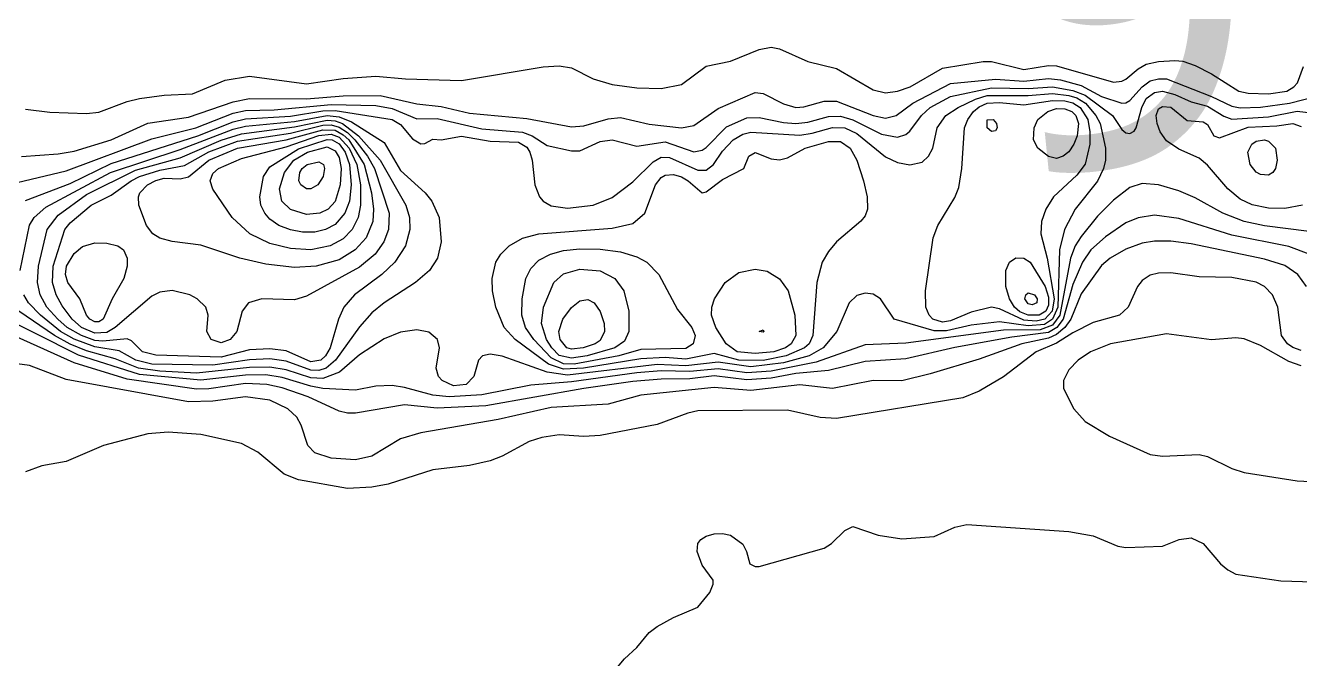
# Model space of a CAD drawing. Extents: x 474277 to 475042, y 254928 to 255625.
# Drawn here: x 474591 to 474614.99, y 255585.52 to 255597.45 of the extents above; entities that cross this region are included whole.
import ezdxf

# ---------------------------------------------------------------- set-up
doc = ezdxf.new("R2010")
doc.units = 0
doc.header["$MEASUREMENT"] = 0
doc.layers.add('BaseMapV2_DTM_export_MonNov09090547073261 — entities', color=1, linetype='CONTINUOUS')
doc.styles.get("Standard").update_dxf_attribs({"font": 'romans.shx'})

msp = doc.modelspace()

# ---------------------------------------------------------------- linework, layer by layer
at = {"layer": 'BaseMapV2_DTM_export_MonNov09090547073261 — entities', "color": 15, "linetype": 'Continuous', "true_color": 0xb7484b}
for points in [[(474591.003, 255595.872, 90.5), (474591.463, 255595.818, 90.5), (474592.153, 255595.794, 90.5), (474592.383, 255595.817, 90.5), (474592.92, 255596.018, 90.5), (474593.15, 255596.075, 90.5), (474593.61, 255596.138, 90.5), (474594.146, 255596.161, 90.5), (474594.76, 255596.417, 90.5), (474595.22, 255596.495, 90.5), (474596.293, 255596.353, 90.5), (474596.983, 255596.453, 90.5), (474597.597, 255596.492, 90.5), (474598.153, 255596.445, 90.5), (474599.207, 255596.416, 90.5), (474600.741, 255596.671, 90.5), (474601.047, 255596.687, 90.5), (474601.277, 255596.651, 90.5), (474601.681, 255596.445, 90.5), (474602.044, 255596.339, 90.5), (474602.504, 255596.276, 90.5), (474602.964, 255596.261, 90.5), (474603.348, 255596.339, 90.5), (474603.808, 255596.684, 90.5), (474604.268, 255596.779, 90.5), (474604.804, 255596.998, 90.5), (474605.034, 255597.038, 90.5), (474605.188, 255597.007, 90.5), (474605.725, 255596.77, 90.5), (474606.261, 255596.64, 90.5), (474606.951, 255596.241, 90.5), (474607.181, 255596.182, 90.5), (474607.411, 255596.21, 90.5), (474607.648, 255596.292, 90.5), (474608.255, 255596.647, 90.5), (474609.022, 255596.769, 90.5), (474609.175, 255596.768, 90.5), (474609.788, 255596.621, 90.5), (474610.248, 255596.695, 90.5), (474610.402, 255596.691, 90.5), (474611.475, 255596.381, 90.5), (474611.629, 255596.401, 90.5), (474611.705, 255596.441, 90.5), (474611.935, 255596.634, 90.5), (474612.089, 255596.722, 90.5), (474612.319, 255596.774, 90.5), (474612.625, 255596.792, 90.5), (474612.779, 255596.776, 90.5), (474613.009, 255596.696, 90.5), (474613.315, 255596.538, 90.5), (474613.828, 255596.215, 90.5), (474614.006, 255596.173, 90.5), (474614.389, 255596.16, 90.5), (474614.731, 255596.215, 90.5), (474614.867, 255596.292, 90.5), (474614.934, 255596.369, 90.5), (474615.046, 255596.675, 90.5)], [(474590.926, 255594.984, 90.75), (474591.616, 255595.031, 90.75), (474591.923, 255595.085, 90.75), (474592.618, 255595.295, 90.75), (474593.303, 255595.609, 90.75), (474594.07, 255595.721, 90.75), (474594.913, 255596.013, 90.75), (474595.22, 255596.072, 90.75), (474596.293, 255596.068, 90.75), (474596.983, 255596.123, 90.75), (474597.674, 255596.132, 90.75), (474598.364, 255595.977, 90.75), (474598.824, 255595.927, 90.75), (474599.36, 255595.801, 90.75), (474600.434, 255595.696, 90.75), (474601.277, 255595.544, 90.75), (474601.507, 255595.558, 90.75), (474601.967, 255595.693, 90.75), (474602.197, 255595.72, 90.75), (474602.734, 255595.589, 90.75), (474603.348, 255595.524, 90.75), (474603.578, 255595.564, 90.75), (474604.038, 255595.886, 90.75), (474604.728, 255596.186, 90.75), (474604.881, 255596.172, 90.75), (474605.264, 255595.972, 90.75), (474605.494, 255595.907, 90.75), (474605.648, 255595.915, 90.75), (474606.031, 255596.022, 90.75), (474606.261, 255596.025, 90.75), (474606.951, 255595.752, 90.75), (474607.181, 255595.702, 90.75), (474607.383, 255595.755, 90.75), (474607.698, 255595.985, 90.75), (474608.408, 255596.357, 90.75), (474609.252, 255596.44, 90.75), (474609.788, 255596.402, 90.75), (474610.248, 255596.45, 90.75), (474610.478, 255596.429, 90.75), (474610.862, 255596.319, 90.75), (474611.245, 255596.114, 90.75), (474611.629, 255595.99, 90.75), (474611.705, 255595.994, 90.75), (474611.782, 255596.039, 90.75), (474612.012, 255596.297, 90.75), (474612.165, 255596.406, 90.75), (474612.319, 255596.446, 90.75), (474612.472, 255596.442, 90.75), (474613.315, 255596.115, 90.75), (474613.699, 255595.929, 90.75), (474613.852, 255595.9, 90.75), (474614.236, 255595.909, 90.75), (474614.783, 255595.985, 90.75), (474615.539, 255596.179, 90.75)], [(474590.849, 255594.497, 91), (474591.769, 255594.714, 91), (474593.38, 255595.319, 91), (474594.209, 255595.525, 91), (474594.913, 255595.797, 91), (474595.143, 255595.852, 91), (474595.68, 255595.861, 91), (474596.753, 255595.961, 91), (474597.597, 255595.944, 91), (474597.904, 255595.889, 91), (474598.364, 255595.694, 91), (474598.747, 255595.698, 91), (474599.59, 255595.507, 91), (474600.357, 255595.44, 91), (474600.534, 255595.372, 91), (474600.817, 255595.193, 91), (474601.277, 255595.088, 91), (474601.431, 255595.092, 91), (474601.814, 255595.266, 91), (474602.044, 255595.299, 91), (474602.504, 255595.178, 91), (474603.041, 255595.257, 91), (474603.578, 255595.07, 91), (474603.731, 255595.1, 91), (474603.808, 255595.153, 91), (474604.191, 255595.544, 91), (474604.574, 255595.711, 91), (474604.804, 255595.72, 91), (474605.264, 255595.625, 91), (474605.494, 255595.607, 91), (474605.725, 255595.629, 91), (474606.108, 255595.737, 91), (474606.338, 255595.744, 91), (474606.568, 255595.675, 91), (474607.105, 255595.402, 91), (474607.411, 255595.347, 91), (474607.565, 255595.399, 91), (474607.641, 255595.461, 91), (474607.859, 255595.755, 91), (474608.025, 255595.906, 91), (474608.408, 255596.111, 91), (474609.175, 255596.275, 91), (474609.865, 255596.264, 91), (474610.325, 255596.297, 91), (474610.708, 255596.227, 91), (474610.938, 255596.136, 91), (474611.456, 255595.755, 91), (474611.629, 255595.489, 91), (474611.705, 255595.426, 91), (474611.782, 255595.415, 91), (474611.859, 255595.46, 91), (474611.898, 255595.525, 91), (474612.007, 255595.908, 91), (474612.089, 255596.072, 91), (474612.242, 255596.19, 91), (474612.395, 255596.211, 91), (474612.625, 255596.153, 91), (474612.932, 255596.013, 91), (474613.239, 255595.933, 91), (474613.545, 255595.741, 91), (474613.699, 255595.689, 91), (474614.389, 255595.729, 91), (474614.926, 255595.836, 91), (474615.769, 255595.735, 91)], [(474591.003, 255594.154, 91.25), (474591.846, 255594.478, 91.25), (474592.613, 255594.852, 91.25), (474594.247, 255595.372, 91.25), (474594.913, 255595.635, 91.25), (474595.143, 255595.694, 91.25), (474595.987, 255595.745, 91.25), (474596.6, 255595.843, 91.25), (474596.83, 255595.847, 91.25), (474597.904, 255595.681, 91.25), (474598.057, 255595.585, 91.25), (474598.287, 255595.316, 91.25), (474598.44, 255595.224, 91.25), (474598.517, 255595.228, 91.25), (474598.67, 255595.307, 91.25), (474598.824, 255595.3, 91.25), (474599.207, 255595.367, 91.25), (474599.744, 255595.274, 91.25), (474600.28, 255595.254, 91.25), (474600.434, 255595.157, 91.25), (474600.494, 255595.065, 91.25), (474600.539, 255594.912, 91.25), (474600.583, 255594.452, 91.25), (474600.671, 255594.222, 91.25), (474600.741, 255594.142, 91.25), (474600.894, 255594.054, 91.25), (474601.201, 255594.009, 91.25), (474601.684, 255594.068, 91.25), (474602.044, 255594.212, 91.25), (474602.427, 255594.507, 91.25), (474602.811, 255594.883, 91.25), (474602.964, 255594.97, 91.25), (474603.118, 255594.962, 91.25), (474603.654, 255594.728, 91.25), (474603.808, 255594.725, 91.25), (474603.948, 255594.835, 91.25), (474604.114, 255595.086, 91.25), (474604.32, 255595.295, 91.25), (474604.498, 255595.403, 91.25), (474604.651, 255595.44, 91.25), (474605.571, 255595.388, 91.25), (474605.801, 255595.42, 91.25), (474606.185, 255595.527, 91.25), (474606.415, 255595.524, 91.25), (474606.645, 255595.416, 91.25), (474607.181, 255594.978, 91.25), (474607.411, 255594.868, 91.25), (474607.641, 255594.824, 91.25), (474607.871, 255594.88, 91.25), (474607.994, 255594.988, 91.25), (474608.075, 255595.142, 91.25), (474608.154, 255595.525, 91.25), (474608.321, 255595.755, 91.25), (474608.548, 255595.908, 91.25), (474608.877, 255596.062, 91.25), (474609.098, 255596.129, 91.25), (474609.865, 255596.131, 91.25), (474610.325, 255596.168, 91.25), (474610.632, 255596.131, 91.25), (474610.785, 255596.086, 91.25), (474610.945, 255595.985, 91.25), (474611.139, 255595.755, 91.25), (474611.221, 255595.602, 91.25), (474611.319, 255595.142, 91.25), (474611.319, 255594.912, 91.25), (474611.286, 255594.758, 91.25), (474611.169, 255594.521, 91.25), (474610.752, 255593.992, 91.25), (474610.548, 255593.608, 91.25), (474610.458, 255593.225, 91.25), (474610.426, 255592.151, 91.25), (474610.325, 255591.923, 91.25), (474610.172, 255591.824, 91.25), (474609.865, 255591.801, 91.25), (474609.328, 255591.872, 91.25), (474608.792, 255591.811, 91.25), (474608.331, 255591.705, 91.25), (474608.101, 255591.707, 91.25), (474607.347, 255591.921, 91.25), (474607.09, 255592.305, 91.25), (474606.951, 255592.396, 91.25), (474606.798, 255592.415, 91.25), (474606.645, 255592.366, 91.25), (474606.498, 255592.228, 91.25), (474606.27, 255591.691, 91.25), (474606.012, 255591.385, 91.25), (474605.747, 255591.231, 91.25), (474605.264, 255591.103, 91.25), (474604.651, 255591.028, 91.25), (474604.038, 255591.115, 91.25), (474603.424, 255591.048, 91.25), (474602.887, 255591.072, 91.25), (474601.201, 255590.873, 91.25), (474600.817, 255590.928, 91.25), (474599.974, 255591.226, 91.25), (474599.744, 255591.263, 91.25), (474599.602, 255591.231, 91.25), (474599.527, 255591.155, 91.25), (474599.441, 255590.848, 91.25), (474599.292, 255590.694, 91.25)], [(474610.179, 255591.921, 91.5), (474610.018, 255591.885, 91.5), (474609.788, 255591.905, 91.5), (474609.328, 255592.119, 91.5), (474609.175, 255592.147, 91.5), (474608.792, 255592.058, 91.5), (474608.408, 255591.893, 91.5), (474608.255, 255591.864, 91.5), (474608.075, 255591.921, 91.5), (474608.002, 255591.998, 91.5), (474607.941, 255592.151, 91.5), (474607.934, 255592.458, 91.5), (474608.079, 255593.455, 91.5), (474608.166, 255593.685, 91.5), (474608.485, 255594.21, 91.5), (474608.562, 255594.398, 91.5), (474608.62, 255594.758, 91.5), (474608.67, 255595.525, 91.5), (474608.73, 255595.678, 91.5), (474608.839, 255595.832, 91.5), (474608.945, 255595.92, 91.5), (474609.098, 255595.984, 91.5), (474609.328, 255595.997, 91.5), (474609.788, 255595.958, 91.5), (474610.325, 255596.036, 91.5), (474610.555, 255596.03, 91.5), (474610.708, 255595.992, 91.5), (474610.844, 255595.908, 91.5), (474610.988, 255595.678, 91.5), (474611.029, 255595.448, 91.5), (474611.028, 255595.218, 91.5), (474610.938, 255594.84, 91.5), (474610.785, 255594.631, 91.5), (474610.342, 255594.222, 91.5), (474610.2, 255593.992, 91.5), (474610.117, 255593.762, 91.5), (474610.107, 255593.531, 91.5), (474610.225, 255593.071, 91.5), (474610.357, 255592.305, 91.5), (474610.321, 255592.075, 91.5), (474610.179, 255591.921, 91.5)], [(474615.025, 255594.068, 91.25), (474614.696, 255594.005, 91.25), (474614.389, 255594.009, 91.25), (474614.082, 255594.072, 91.25), (474613.852, 255594.184, 91.25), (474613.624, 255594.375, 91.25), (474613.239, 255594.819, 91.25), (474613.085, 255594.955, 91.25), (474612.702, 255595.119, 91.25), (474612.472, 255595.278, 91.25), (474612.351, 255595.448, 91.25), (474612.294, 255595.602, 91.25), (474612.276, 255595.755, 91.25), (474612.319, 255595.88, 91.25), (474612.395, 255595.926, 91.25), (474612.549, 255595.911, 91.25), (474612.855, 255595.658, 91.25), (474613.162, 255595.635, 91.25), (474613.239, 255595.587, 91.25), (474613.361, 255595.372, 91.25), (474613.469, 255595.335, 91.25), (474614.006, 255595.538, 91.25), (474614.542, 255595.558, 91.25), (474614.849, 255595.605, 91.25), (474615.002, 255595.55, 91.25)], [(474590.902, 255592.841, 91.5), (474591.079, 255593.689, 91.5), (474591.168, 255593.838, 91.5), (474591.386, 255594.031, 91.5), (474592.603, 255594.682, 91.5), (474593.916, 255595.116, 91.5), (474594.913, 255595.496, 91.5), (474595.143, 255595.553, 91.5), (474596.063, 255595.642, 91.5), (474596.677, 255595.755, 91.5), (474596.907, 255595.73, 91.5), (474597.137, 255595.638, 91.5), (474597.75, 255595.249, 91.5), (474598.057, 255594.722, 91.5), (474598.526, 255594.298, 91.5), (474598.651, 255594.145, 91.5), (474598.787, 255593.838, 91.5), (474598.826, 255593.378, 91.5), (474598.752, 255593.071, 91.5), (474598.604, 255592.841, 91.5), (474598.339, 255592.611, 91.5), (474597.75, 255592.229, 91.5), (474597.52, 255592.042, 91.5), (474597.29, 255591.778, 91.5), (474596.837, 255591.155, 91.5), (474596.659, 255591.001, 91.5)], [(474609.281, 255595.525, 91.75), (474609.252, 255595.466, 91.75), (474609.175, 255595.453, 91.75), (474609.095, 255595.525, 91.75), (474609.098, 255595.675, 91.75), (474609.21, 255595.678, 91.75), (474609.273, 255595.602, 91.75), (474609.281, 255595.525, 91.75)], [(474610.526, 255594.988, 91.75), (474610.402, 255594.947, 91.75), (474610.248, 255594.981, 91.75), (474610.049, 255595.142, 91.75), (474609.966, 255595.295, 91.75), (474609.977, 255595.525, 91.75), (474610.05, 255595.678, 91.75), (474610.234, 255595.832, 91.75), (474610.402, 255595.884, 91.75), (474610.555, 255595.882, 91.75), (474610.687, 255595.832, 91.75), (474610.763, 255595.755, 91.75), (474610.815, 255595.602, 91.75), (474610.79, 255595.372, 91.75), (474610.728, 255595.218, 91.75), (474610.632, 255595.073, 91.75), (474610.526, 255594.988, 91.75)], [(474596.563, 255591.155, 91.75), (474596.37, 255591.122, 91.75), (474595.91, 255591.329, 91.75), (474595.603, 255591.365, 91.75), (474595.22, 255591.346, 91.75), (474594.683, 255591.211, 91.75), (474593.456, 255591.247, 91.75), (474593.203, 255591.308, 91.75), (474592.996, 255591.514, 91.75), (474592.92, 255591.555, 91.75), (474592.46, 255591.507, 91.75), (474592.306, 255591.525, 91.75), (474592.058, 255591.615, 91.75), (474591.79, 255591.768, 91.75), (474591.611, 255591.921, 91.75), (474591.405, 255592.151, 91.75), (474591.278, 255592.381, 91.75), (474591.233, 255592.611, 91.75), (474591.246, 255592.918, 91.75), (474591.413, 255593.608, 91.75), (474591.616, 255593.877, 91.75), (474592.153, 255594.271, 91.75), (474593.073, 255594.725, 91.75), (474593.916, 255594.959, 91.75), (474594.683, 255595.293, 91.75), (474595.067, 255595.411, 91.75), (474596.063, 255595.539, 91.75), (474596.677, 255595.667, 91.75), (474596.83, 255595.655, 91.75), (474596.971, 255595.602, 91.75), (474597.269, 255595.372, 91.75), (474597.675, 255594.912, 91.75), (474598.161, 255594.068, 91.75), (474598.229, 255593.838, 91.75), (474598.233, 255593.608, 91.75), (474598.152, 255593.301, 91.75), (474597.95, 255592.995, 91.75), (474597.706, 255592.765, 91.75), (474597.195, 255592.381, 91.75), (474596.992, 255592.151, 91.75), (474596.894, 255591.921, 91.75), (474596.736, 255591.385, 91.75), (474596.65, 255591.231, 91.75), (474596.563, 255591.155, 91.75)], [(474594.852, 255591.538, 92), (474594.683, 255591.477, 92), (474594.496, 255591.538, 92), (474594.413, 255591.691, 92), (474594.44, 255591.998, 92), (474594.397, 255592.151, 92), (474594.233, 255592.305, 92), (474594.094, 255592.381, 92), (474593.763, 255592.464, 92), (474593.533, 255592.434, 92), (474593.38, 255592.359, 92), (474592.691, 255591.768, 92), (474592.536, 255591.673, 92), (474592.306, 255591.657, 92), (474592.059, 255591.768, 92), (474591.883, 255591.921, 92), (474591.693, 255592.174, 92), (474591.579, 255592.381, 92), (474591.512, 255592.611, 92), (474591.527, 255592.918, 92), (474591.745, 255593.608, 92), (474591.846, 255593.736, 92), (474592.238, 255594.068, 92), (474592.613, 255594.254, 92), (474592.991, 255594.528, 92), (474593.15, 255594.608, 92), (474593.533, 255594.729, 92), (474593.993, 255594.813, 92), (474594.453, 255595.072, 92), (474594.99, 255595.273, 92), (474595.987, 255595.422, 92), (474596.6, 255595.574, 92), (474596.753, 255595.581, 92), (474596.907, 255595.538, 92), (474597.06, 255595.436, 92), (474597.2, 255595.295, 92), (474597.438, 255594.988, 92), (474597.567, 255594.758, 92), (474597.848, 255593.915, 92), (474597.834, 255593.608, 92), (474597.747, 255593.378, 92), (474597.581, 255593.148, 92), (474597.29, 255592.9, 92), (474596.293, 255592.359, 92), (474596.063, 255592.288, 92), (474595.45, 255592.307, 92), (474595.201, 255592.228, 92), (474595.082, 255592.075, 92), (474594.982, 255591.691, 92), (474594.852, 255591.538, 92)], [(474596.47, 255592.918, 92.25), (474596.063, 255592.898, 92.25), (474595.527, 255592.961, 92.25), (474595.038, 255593.071, 92.25), (474594.3, 255593.317, 92.25), (474593.763, 255593.383, 92.25), (474593.533, 255593.449, 92.25), (474593.397, 255593.531, 92.25), (474593.28, 255593.685, 92.25), (474593.136, 255594.068, 92.25), (474593.131, 255594.222, 92.25), (474593.158, 255594.298, 92.25), (474593.298, 255594.452, 92.25), (474593.456, 255594.535, 92.25), (474593.61, 255594.575, 92.25), (474593.916, 255594.563, 92.25), (474594.07, 255594.599, 92.25), (474594.453, 255594.917, 92.25), (474594.99, 255595.141, 92.25), (474595.91, 255595.296, 92.25), (474596.6, 255595.488, 92.25), (474596.83, 255595.479, 92.25), (474596.983, 255595.394, 92.25), (474597.087, 255595.295, 92.25), (474597.377, 255594.835, 92.25), (474597.513, 255594.298, 92.25), (474597.549, 255593.992, 92.25), (474597.537, 255593.762, 92.25), (474597.413, 255593.455, 92.25), (474597.205, 255593.225, 92.25), (474596.907, 255593.04, 92.25), (474596.47, 255592.918, 92.25)], [(474596.736, 255593.301, 92.5), (474596.37, 255593.23, 92.5), (474595.987, 255593.251, 92.5), (474595.603, 255593.344, 92.5), (474595.222, 255593.531, 92.5), (474594.894, 255593.838, 92.5), (474594.53, 255594.371, 92.5), (474594.479, 255594.528, 92.5), (474594.53, 255594.667, 92.5), (474594.634, 255594.758, 92.5), (474595.067, 255594.947, 92.5), (474595.91, 255595.165, 92.5), (474596.523, 255595.377, 92.5), (474596.753, 255595.405, 92.5), (474596.907, 255595.345, 92.5), (474597.095, 255595.142, 92.5), (474597.237, 255594.835, 92.5), (474597.308, 255594.452, 92.5), (474597.306, 255594.068, 92.5), (474597.264, 255593.838, 92.5), (474597.151, 255593.608, 92.5), (474596.983, 255593.437, 92.5), (474596.736, 255593.301, 92.5)], [(474596.651, 255593.608, 92.75), (474596.447, 255593.563, 92.75), (474596.217, 255593.562, 92.75), (474595.987, 255593.603, 92.75), (474595.771, 255593.685, 92.75), (474595.603, 255593.802, 92.75), (474595.505, 255593.915, 92.75), (474595.433, 255594.068, 92.75), (474595.41, 255594.222, 92.75), (474595.481, 255594.605, 92.75), (474595.603, 255594.791, 92.75), (474596.14, 255595.128, 92.75), (474596.677, 255595.306, 92.75), (474596.775, 255595.295, 92.75), (474596.907, 255595.221, 92.75), (474597.021, 255595.065, 92.75), (474597.099, 255594.835, 92.75), (474597.128, 255594.452, 92.75), (474597.097, 255594.145, 92.75), (474597.014, 255593.915, 92.75), (474596.83, 255593.702, 92.75), (474596.651, 255593.608, 92.75)], [(474601.499, 255591.001, 91.5), (474601.124, 255590.986, 91.5), (474600.843, 255591.078, 91.5), (474600.217, 255591.538, 91.5), (474600.012, 255591.768, 91.5), (474599.851, 255592.151, 91.5), (474599.792, 255592.458, 91.5), (474599.783, 255592.688, 91.5), (474599.855, 255592.995, 91.5), (474599.949, 255593.148, 91.5), (474600.103, 255593.301, 91.5), (474600.357, 255593.446, 91.5), (474600.664, 255593.528, 91.5), (474602.044, 255593.634, 91.5), (474602.427, 255593.725, 91.5), (474602.658, 255593.915, 91.5), (474602.857, 255594.452, 91.5), (474602.964, 255594.586, 91.5), (474603.041, 255594.63, 91.5), (474603.194, 255594.642, 91.5), (474603.348, 255594.6, 91.5), (474603.472, 255594.528, 91.5), (474603.731, 255594.299, 91.5), (474603.808, 255594.319, 91.5), (474604.114, 255594.551, 91.5), (474604.516, 255594.758, 91.5), (474604.615, 255594.988, 91.5), (474604.728, 255595.057, 91.5), (474605.034, 255594.942, 91.5), (474605.188, 255594.924, 91.5), (474605.341, 255594.96, 91.5), (474605.67, 255595.142, 91.5), (474606.108, 255595.265, 91.5), (474606.338, 255595.267, 91.5), (474606.519, 255595.142, 91.5), (474606.641, 255594.912, 91.5), (474606.771, 255594.528, 91.5), (474606.839, 255594.222, 91.5), (474606.843, 255593.992, 91.5), (474606.798, 255593.866, 91.5), (474606.721, 255593.765, 91.5), (474606.261, 255593.38, 91.5), (474606.108, 255593.194, 91.5), (474605.993, 255592.995, 91.5), (474605.892, 255592.611, 91.5), (474605.819, 255591.615, 91.5), (474605.744, 255591.461, 91.5), (474605.661, 255591.385, 91.5), (474605.316, 255591.231, 91.5), (474604.881, 255591.147, 91.5), (474604.421, 255591.152, 91.5), (474603.961, 255591.277, 91.5), (474603.424, 255591.168, 91.5), (474603.041, 255591.203, 91.5), (474602.581, 255591.179, 91.5), (474601.499, 255591.001, 91.5)], [(474614.471, 255594.682, 91.5), (474614.389, 255594.632, 91.5), (474614.236, 255594.645, 91.5), (474614.159, 255594.692, 91.5), (474614.044, 255594.835, 91.5), (474614.002, 255595.065, 91.5), (474614.076, 255595.218, 91.5), (474614.159, 255595.273, 91.5), (474614.312, 255595.297, 91.5), (474614.389, 255595.27, 91.5), (474614.517, 255595.142, 91.5), (474614.554, 255594.912, 91.5), (474614.52, 255594.758, 91.5), (474614.471, 255594.682, 91.5)], [(474596.542, 255593.915, 93), (474596.293, 255593.895, 93), (474595.987, 255593.989, 93), (474595.829, 255594.145, 93), (474595.783, 255594.375, 93), (474595.877, 255594.682, 93), (474596.051, 255594.912, 93), (474596.312, 255595.065, 93), (474596.677, 255595.163, 93), (474596.83, 255595.092, 93), (474596.907, 255594.963, 93), (474596.94, 255594.758, 93), (474596.922, 255594.452, 93), (474596.83, 255594.136, 93), (474596.7, 255593.992, 93), (474596.542, 255593.915, 93)], [(474596.372, 255594.375, 93.25), (474596.293, 255594.376, 93.25), (474596.184, 255594.452, 93.25), (474596.147, 255594.528, 93.25), (474596.164, 255594.682, 93.25), (474596.208, 255594.758, 93.25), (474596.306, 255594.835, 93.25), (474596.523, 255594.885, 93.25), (474596.612, 255594.835, 93.25), (474596.63, 255594.758, 93.25), (474596.602, 255594.605, 93.25), (474596.502, 255594.452, 93.25), (474596.372, 255594.375, 93.25)], [(474615.156, 255593.57, 91), (474614.312, 255593.681, 91), (474613.929, 255593.762, 91), (474613.532, 255593.915, 91), (474613.009, 255594.204, 91), (474612.702, 255594.339, 91), (474612.319, 255594.448, 91), (474612.012, 255594.477, 91), (474611.782, 255594.398, 91), (474611.475, 255594.162, 91), (474611.169, 255593.86, 91), (474610.862, 255593.479, 91), (474610.752, 255593.301, 91), (474610.663, 255593.071, 91), (474610.462, 255591.998, 91), (474610.325, 255591.811, 91), (474610.095, 255591.724, 91), (474609.405, 255591.714, 91), (474607.565, 255591.472, 91), (474606.798, 255591.441, 91), (474605.878, 255591.113, 91), (474605.034, 255590.947, 91), (474604.574, 255590.917, 91), (474604.038, 255590.991, 91), (474603.501, 255590.937, 91), (474602.964, 255590.949, 91), (474602.504, 255590.914, 91), (474601.277, 255590.746, 91), (474600.511, 255590.679, 91), (474599.59, 255590.5, 91), (474598.977, 255590.462, 91), (474598.67, 255590.491, 91), (474598.134, 255590.641, 91), (474597.904, 255590.676, 91), (474597.597, 255590.665, 91), (474597.213, 255590.59, 91), (474596.6, 255590.62, 91), (474596.37, 255590.662, 91), (474595.833, 255590.827, 91), (474595.527, 255590.875, 91), (474595.143, 255590.873, 91), (474594.3, 255590.773, 91), (474593.15, 255590.88, 91), (474591.999, 255591.246, 91), (474590.389, 255592.053, 91)], [(474615.151, 255593.148, 90.75), (474614.772, 255593.292, 90.75), (474613.699, 255593.503, 90.75), (474612.702, 255593.818, 90.75), (474612.242, 255593.883, 90.75), (474611.935, 255593.831, 90.75), (474611.705, 255593.733, 90.75), (474611.322, 255593.47, 90.75), (474611.045, 255593.225, 90.75), (474610.887, 255592.995, 90.75), (474610.708, 255592.574, 90.75), (474610.524, 255591.921, 90.75), (474610.409, 255591.768, 90.75), (474610.248, 255591.671, 90.75), (474609.558, 255591.583, 90.75), (474608.485, 255591.389, 90.75), (474607.565, 255591.176, 90.75), (474606.798, 255591.126, 90.75), (474606.108, 255590.958, 90.75), (474605.494, 255590.902, 90.75), (474605.034, 255590.813, 90.75), (474604.574, 255590.783, 90.75), (474603.961, 255590.855, 90.75), (474603.501, 255590.799, 90.75), (474602.964, 255590.796, 90.75), (474602.427, 255590.748, 90.75), (474601.507, 255590.619, 90.75), (474599.667, 255590.293, 90.75), (474598.747, 255590.252, 90.75), (474598.134, 255590.314, 90.75), (474597.213, 255590.153, 90.75), (474597.06, 255590.153, 90.75), (474596.907, 255590.193, 90.75), (474596.322, 255590.464, 90.75), (474595.833, 255590.629, 90.75), (474595.543, 255590.694, 90.75), (474595.143, 255590.714, 90.75), (474594.453, 255590.614, 90.75), (474594.223, 255590.608, 90.75), (474592.92, 255590.792, 90.75), (474591.923, 255591.1, 90.75), (474590.849, 255591.585, 90.75)], [(474615.103, 255592.535, 90.5), (474614.94, 255592.765, 90.5), (474614.696, 255592.936, 90.5), (474614.312, 255593.055, 90.5), (474612.932, 255593.34, 90.5), (474612.549, 255593.394, 90.5), (474612.242, 255593.394, 90.5), (474612.012, 255593.352, 90.5), (474611.705, 255593.239, 90.5), (474611.407, 255593.071, 90.5), (474611.245, 255592.936, 90.5), (474610.862, 255592.403, 90.5), (474610.668, 255591.921, 90.5), (474610.555, 255591.768, 90.5), (474610.402, 255591.633, 90.5), (474610.248, 255591.564, 90.5), (474609.75, 255591.461, 90.5), (474608.945, 255591.173, 90.5), (474608.025, 255590.898, 90.5), (474607.488, 255590.765, 90.5), (474606.951, 255590.77, 90.5), (474606.185, 255590.621, 90.5), (474605.571, 255590.688, 90.5), (474604.651, 255590.581, 90.5), (474603.961, 255590.641, 90.5), (474602.581, 255590.495, 90.5), (474601.967, 255590.325, 90.5), (474600.894, 255590.26, 90.5), (474599.897, 255590.039, 90.5), (474598.44, 255589.788, 90.5), (474598.057, 255589.67, 90.5), (474597.52, 255589.347, 90.5), (474597.213, 255589.276, 90.5), (474596.753, 255589.309, 90.5), (474596.447, 255589.409, 90.5), (474596.316, 255589.544, 90.5), (474596.191, 255589.928, 90.5), (474596.108, 255590.081, 90.5), (474595.942, 255590.234, 90.5), (474595.603, 255590.399, 90.5), (474595.143, 255590.462, 90.5), (474594.53, 255590.378, 90.5), (474594.07, 255590.371, 90.5), (474591.769, 255590.786, 90.5), (474591.079, 255591.052, 90.5), (474590.849, 255591.081, 90.5)], [(474592.467, 255591.921, 92.25), (474592.383, 255591.872, 92.25), (474592.306, 255591.873, 92.25), (474592.215, 255591.921, 92.25), (474592.154, 255591.998, 92.25), (474592.029, 255592.305, 92.25), (474591.803, 255592.611, 92.25), (474591.758, 255592.765, 92.25), (474591.777, 255592.918, 92.25), (474591.923, 255593.156, 92.25), (474592.076, 255593.289, 92.25), (474592.306, 255593.358, 92.25), (474592.536, 255593.354, 92.25), (474592.74, 255593.301, 92.25), (474592.848, 255593.225, 92.25), (474592.917, 255593.071, 92.25), (474592.92, 255592.918, 92.25), (474592.855, 255592.688, 92.25), (474592.636, 255592.305, 92.25), (474592.467, 255591.921, 92.25)], [(474601.326, 255591.078, 91.75), (474601.124, 255591.086, 91.75), (474600.894, 255591.195, 91.75), (474600.57, 255591.538, 91.75), (474600.408, 255591.768, 91.75), (474600.339, 255591.998, 91.75), (474600.345, 255592.305, 91.75), (474600.415, 255592.688, 91.75), (474600.511, 255592.877, 91.75), (474600.664, 255593.032, 91.75), (474600.882, 255593.148, 91.75), (474601.124, 255593.213, 91.75), (474601.431, 255593.245, 91.75), (474601.814, 255593.24, 91.75), (474602.197, 255593.188, 91.75), (474602.504, 255593.097, 91.75), (474602.693, 255592.995, 91.75), (474602.92, 255592.765, 91.75), (474603.271, 255592.107, 91.75), (474603.542, 255591.768, 91.75), (474603.601, 255591.615, 91.75), (474603.565, 255591.461, 91.75), (474603.424, 255591.371, 91.75), (474602.581, 255591.35, 91.75), (474602.164, 255591.231, 91.75), (474601.326, 255591.078, 91.75)], [(474610.071, 255591.998, 91.75), (474609.865, 255591.998, 91.75), (474609.712, 255592.064, 91.75), (474609.612, 255592.151, 91.75), (474609.513, 255592.305, 91.75), (474609.446, 255592.535, 91.75), (474609.444, 255592.841, 91.75), (474609.517, 255592.995, 91.75), (474609.635, 255593.075, 91.75), (474609.788, 255593.072, 91.75), (474609.903, 255592.995, 91.75), (474610.186, 255592.535, 91.75), (474610.248, 255592.336, 91.75), (474610.248, 255592.189, 91.75), (474610.198, 255592.075, 91.75), (474610.071, 255591.998, 91.75)], [(474615.002, 255591.337, 90.25), (474614.849, 255591.393, 90.25), (474614.747, 255591.461, 90.25), (474614.633, 255591.615, 90.25), (474614.562, 255592.151, 90.25), (474614.466, 255592.38, 90.25), (474614.314, 255592.535, 90.25), (474614.159, 255592.617, 90.25), (474613.699, 255592.71, 90.25), (474613.085, 255592.721, 90.25), (474612.549, 255592.796, 90.25), (474612.319, 255592.792, 90.25), (474612.165, 255592.751, 90.25), (474612.012, 255592.648, 90.25), (474611.926, 255592.535, 90.25), (474611.747, 255592.151, 90.25), (474611.583, 255591.998, 90.25), (474611.092, 255591.859, 90.25), (474610.708, 255591.666, 90.25), (474610.402, 255591.469, 90.25), (474610.02, 255591.308, 90.25), (474609.405, 255590.839, 90.25), (474608.945, 255590.572, 90.25), (474608.638, 255590.443, 90.25), (474606.261, 255590.054, 90.25), (474605.955, 255590.075, 90.25), (474605.341, 255590.214, 90.25), (474603.654, 255590.201, 90.25), (474603.467, 255590.158, 90.25), (474602.887, 255589.941, 90.25), (474601.814, 255589.738, 90.25), (474601.507, 255589.716, 90.25), (474601.047, 255589.745, 90.25), (474600.719, 255589.698, 90.25), (474600.48, 255589.621, 90.25), (474599.974, 255589.347, 90.25), (474599.744, 255589.257, 90.25), (474599.36, 255589.171, 90.25), (474598.67, 255589.086, 90.25), (474597.827, 255588.821, 90.25), (474597.52, 255588.762, 90.25), (474597.06, 255588.735, 90.25), (474596.14, 255588.898, 90.25), (474595.872, 255589.008, 90.25), (474595.373, 255589.42, 90.25), (474595.067, 255589.587, 90.25), (474594.3, 255589.751, 90.25), (474593.686, 255589.795, 90.25), (474593.303, 255589.767, 90.25), (474592.469, 255589.544, 90.25), (474591.769, 255589.245, 90.25), (474591.309, 255589.162, 90.25), (474591.003, 255589.049, 90.25)], [(474601.57, 255591.231, 92), (474601.277, 255591.187, 92), (474601.047, 255591.242, 92), (474600.903, 255591.385, 92), (474600.808, 255591.538, 92), (474600.712, 255591.845, 92), (474600.749, 255592.151, 92), (474600.942, 255592.611, 92), (474601.124, 255592.776, 92), (474601.431, 255592.865, 92), (474601.814, 255592.833, 92), (474602.088, 255592.688, 92), (474602.261, 255592.458, 92), (474602.357, 255592.075, 92), (474602.354, 255591.691, 92), (474602.274, 255591.51, 92), (474602.088, 255591.385, 92), (474601.57, 255591.231, 92)], [(474605.082, 255591.308, 91.75), (474604.728, 255591.276, 91.75), (474604.391, 255591.308, 91.75), (474604.185, 255591.461, 91.75), (474603.991, 255591.768, 91.75), (474603.908, 255591.998, 91.75), (474603.913, 255592.151, 91.75), (474603.964, 255592.305, 91.75), (474604.164, 255592.611, 91.75), (474604.421, 255592.799, 91.75), (474604.728, 255592.867, 91.75), (474604.958, 255592.827, 91.75), (474605.188, 255592.681, 91.75), (474605.351, 255592.458, 91.75), (474605.475, 255591.998, 91.75), (474605.495, 255591.615, 91.75), (474605.41, 255591.461, 91.75), (474605.301, 255591.385, 91.75), (474605.082, 255591.308, 91.75)], [(474596.659, 255591.001, 91.5), (474596.523, 255590.957, 91.5), (474596.37, 255590.961, 91.5), (474595.91, 255591.134, 91.5), (474595.603, 255591.176, 91.5), (474595.22, 255591.161, 91.5), (474594.53, 255591.057, 91.5), (474593.38, 255591.076, 91.5), (474593.077, 255591.155, 91.5), (474592.766, 255591.329, 91.5), (474592.306, 255591.405, 91.5), (474591.923, 255591.547, 91.5), (474591.663, 255591.691, 91.5), (474591.286, 255591.998, 91.5), (474591.063, 255592.228, 91.5), (474590.973, 255592.381, 91.5)], [(474610.031, 255592.228, 92), (474609.942, 255592.191, 92), (474609.865, 255592.213, 92), (474609.802, 255592.305, 92), (474609.82, 255592.381, 92), (474609.865, 255592.417, 92), (474609.984, 255592.381, 92), (474610.036, 255592.305, 92), (474610.031, 255592.228, 92)], [(474601.493, 255591.385, 92.25), (474601.277, 255591.362, 92.25), (474601.19, 255591.385, 92.25), (474601.065, 255591.538, 92.25), (474601.04, 255591.691, 92.25), (474601.113, 255591.921, 92.25), (474601.277, 255592.145, 92.25), (474601.431, 255592.27, 92.25), (474601.584, 255592.294, 92.25), (474601.702, 255592.228, 92.25), (474601.814, 255592.068, 92.25), (474601.888, 255591.845, 92.25), (474601.898, 255591.691, 92.25), (474601.814, 255591.523, 92.25), (474601.722, 255591.461, 92.25), (474601.493, 255591.385, 92.25)], [(474599.292, 255590.694, 91.25), (474599.054, 255590.67, 91.25), (474598.841, 255590.771, 91.25), (474598.774, 255590.848, 91.25), (474598.727, 255591.001, 91.25), (474598.793, 255591.385, 91.25), (474598.757, 255591.538, 91.25), (474598.594, 255591.681, 91.25), (474598.364, 255591.725, 91.25), (474598.057, 255591.679, 91.25), (474597.75, 255591.556, 91.25), (474597.29, 255591.254, 91.25), (474596.909, 255590.925, 91.25), (474596.6, 255590.81, 91.25), (474596.37, 255590.821, 91.25), (474595.91, 255590.972, 91.25), (474595.603, 255591.022, 91.25), (474595.22, 255591.016, 91.25), (474594.223, 255590.91, 91.25), (474593.533, 255590.944, 91.25), (474593.129, 255591.001, 91.25), (474592.69, 255591.18, 91.25), (474592.153, 255591.326, 91.25), (474591.846, 255591.454, 91.25), (474591.552, 255591.615, 91.25), (474590.882, 255592.075, 91.25)], [(474604.897, 255591.691, 92), (474604.881, 255591.681, 92), (474604.807, 255591.691, 92), (474604.881, 255591.722, 92), (474604.897, 255591.691, 92)], [(474615.002, 255591.047, 90), (474614.772, 255591.127, 90), (474614.236, 255591.431, 90), (474613.929, 255591.556, 90), (474613.776, 255591.574, 90), (474613.315, 255591.532, 90), (474612.472, 255591.649, 90), (474611.417, 255591.461, 90), (474611.039, 255591.308, 90), (474610.807, 255591.155, 90), (474610.632, 255590.973, 90), (474610.529, 255590.771, 90), (474610.53, 255590.618, 90), (474610.727, 255590.234, 90), (474610.938, 255589.997, 90), (474611.399, 255589.722, 90), (474612.165, 255589.379, 90), (474612.395, 255589.349, 90), (474613.085, 255589.377, 90), (474613.239, 255589.338, 90), (474613.699, 255589.117, 90), (474613.929, 255589.04, 90), (474614.926, 255588.884, 90), (474615.692, 255588.845, 90)], [(474601.661, 255584.802, 90.25), (474602.274, 255585.533, 90.25), (474602.504, 255585.746, 90.25), (474602.734, 255586.026, 90.25), (474602.887, 255586.144, 90.25), (474603.194, 255586.311, 90.25), (474603.654, 255586.508, 90.25), (474603.879, 255586.784, 90.25), (474603.943, 255586.937, 90.25), (474603.939, 255587.014, 90.25), (474603.731, 255587.298, 90.25), (474603.639, 255587.551, 90.25), (474603.651, 255587.704, 90.25), (474603.707, 255587.781, 90.25), (474603.808, 255587.844, 90.25), (474603.961, 255587.886, 90.25), (474604.114, 255587.891, 90.25), (474604.269, 255587.857, 90.25), (474604.498, 255587.689, 90.25), (474604.569, 255587.551, 90.25), (474604.63, 255587.321, 90.25), (474604.728, 255587.269, 90.25), (474604.804, 255587.272, 90.25), (474606.031, 255587.614, 90.25), (474606.165, 255587.704, 90.25), (474606.415, 255587.95, 90.25), (474606.568, 255588.024, 90.25), (474607.047, 255587.857, 90.25), (474607.488, 255587.791, 90.25), (474608.101, 255587.837, 90.25), (474608.489, 255588.011, 90.25), (474608.715, 255588.06, 90.25), (474610.632, 255587.927, 90.25), (474611.092, 255587.849, 90.25), (474611.552, 255587.652, 90.25), (474611.705, 255587.626, 90.25), (474612.395, 255587.653, 90.25), (474612.707, 255587.781, 90.25), (474612.932, 255587.809, 90.25), (474613.162, 255587.705, 90.25), (474613.484, 255587.321, 90.25), (474613.622, 255587.205, 90.25), (474613.776, 255587.126, 90.25), (474614.619, 255586.999, 90.25), (474615.232, 255586.98, 90.25)]]:
    msp.add_polyline3d(points, dxfattribs=at)

# ---------------------------------------------------------------- texts
at = {"layer": 'BaseMapV2_DTM_export_MonNov09090547073261 — entities', "color": 250, "true_color": 0x323232, "insert": (474609.335, 255594.517), "char_height": 0.2, "width": 17.61571, "attachment_point": 7, "rotation": 5.7849}
msp.add_mtext('\\fOpen Sans|i0|b0;\\H7.02279;91\\~m', dxfattribs=at)

doc.saveas('drawing.dxf')
